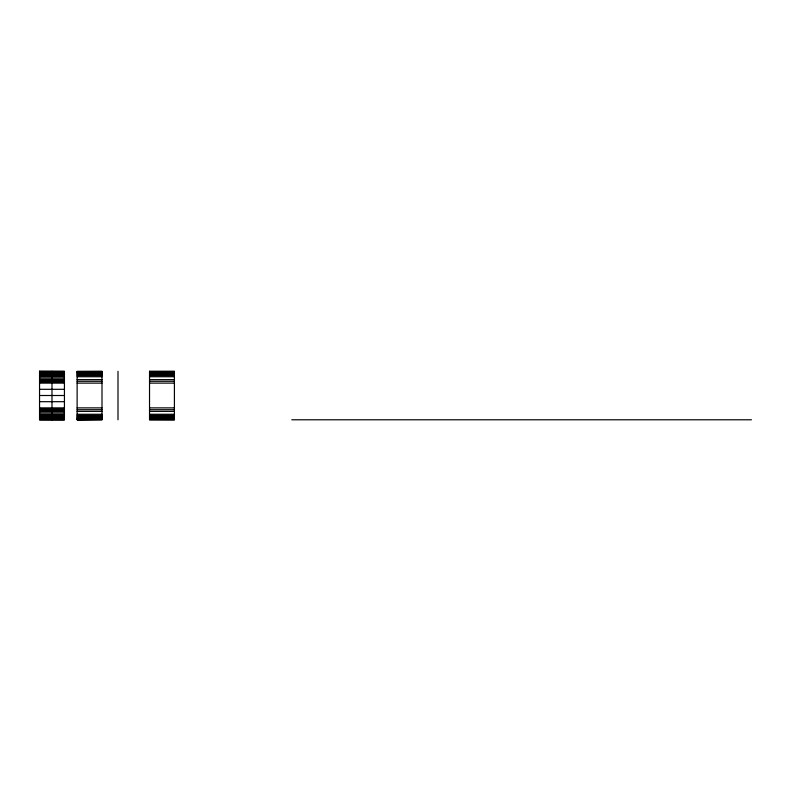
<?xml version="1.0" encoding="UTF-8"?>
<svg xmlns="http://www.w3.org/2000/svg" width="791" height="791" viewBox="0 0 791 791"><rect width="100%" height="100%" fill="white"/><g stroke="black" fill="none" stroke-linecap="round" stroke-linejoin="round"><path stroke-width="1.19" d="M51.988 371.305L51.988 419.784M39.55 371.216L39.55 419.784L64.437 419.695L64.437 371.305L39.55 371.216M77.123 419.388L77.123 371.305L101.999 371.216L101.999 419.784L77.123 419.784L101.999 419.388M117.997 371.305L117.997 419.784M149.529 371.216L174.416 371.216L174.416 419.784L149.529 419.695L149.529 371.305M39.55 371.454L64.437 371.454M39.55 371.612L64.437 371.612M77.123 371.612L101.999 371.612M149.529 371.612L174.416 371.612M39.55 371.819L64.437 371.819M39.55 372.027L64.437 372.027M77.123 372.027L101.999 372.027M149.529 372.027L174.416 372.027M39.55 372.343L64.437 372.343M39.55 372.66L64.437 372.66M77.123 372.66L101.999 372.66M149.529 372.66L174.416 372.66M39.55 372.858L64.437 372.858M39.55 373.055L64.437 373.055M39.55 373.253L64.437 373.253M39.55 373.451L64.437 373.451M77.123 373.451L101.999 373.451M149.529 373.451L174.416 373.451M39.55 373.925L64.437 373.925M39.55 374.4L64.437 374.4M77.123 374.4L101.999 374.4M149.529 374.4L174.416 374.4M39.55 374.944L64.437 374.944M39.55 375.498L64.437 375.498M77.123 375.498L101.999 375.498M149.529 375.498L174.416 375.498M39.55 376.111L64.437 376.111M39.55 376.734L64.437 376.734M77.123 376.734L101.999 376.734M149.529 376.734L174.416 376.734M39.55 378.177L64.437 378.177M39.55 379.621L64.437 379.621M77.123 379.621L101.999 379.621M149.529 379.621L174.416 379.621M39.55 380.036L64.437 380.036M39.55 380.451L64.437 380.451M39.55 380.866L64.437 380.866M39.55 381.282L64.437 381.282M77.123 381.282L101.999 381.282M149.529 381.282L174.416 381.282M39.55 382.201L64.437 382.201M39.55 383.121L64.437 383.121M77.123 383.121L101.999 383.121M149.529 383.121L174.416 383.121M39.55 389.31L64.437 389.31M39.55 395.5L64.437 395.5M39.55 401.69L64.437 401.69M39.55 407.879L64.437 407.879M77.123 407.879L101.999 407.879M149.529 407.879L174.416 407.879M39.55 408.799L64.437 408.799M39.55 409.718L64.437 409.718M77.123 409.718L101.999 409.718M149.529 409.718L174.416 409.718M39.55 410.134L64.437 410.134M39.55 410.549L64.437 410.549M39.55 410.964L64.437 410.964M39.55 411.379L64.437 411.379M77.123 411.379L101.999 411.379M149.529 411.379L174.416 411.379M39.55 412.823L64.437 412.823M39.55 414.266L64.437 414.266M77.123 414.266L101.999 414.266M149.529 414.266L174.416 414.266M39.55 414.889L64.437 414.889M39.55 415.502L64.437 415.502M77.123 415.502L101.999 415.502M149.529 415.502L174.416 415.502M39.55 416.056L64.437 416.056M39.55 416.6L64.437 416.6M77.123 416.6L101.999 416.6M149.529 416.6L174.416 416.6M39.55 416.837L64.437 416.837M39.55 417.075L64.437 417.075M39.55 417.312L64.437 417.312M39.55 417.549L64.437 417.549M77.123 417.549L101.999 417.549M149.529 417.549L174.416 417.549M39.55 417.945L64.437 417.945M39.55 418.34L64.437 418.34M77.123 418.34L101.999 418.34M149.529 418.34L174.416 418.34M39.55 418.657L64.437 418.657M39.55 418.973L64.437 418.973M77.123 418.973L101.999 418.973M149.529 418.973L174.416 418.973M39.55 419.181L64.437 419.181M39.55 419.388L64.437 419.388M149.529 419.388L174.416 419.388M39.55 419.467L64.437 419.616M77.123 419.695L101.999 419.695M39.55 419.784L64.437 419.784M149.529 419.784L174.416 419.784M291.79 419.784L751.45 419.784"/></g></svg>
